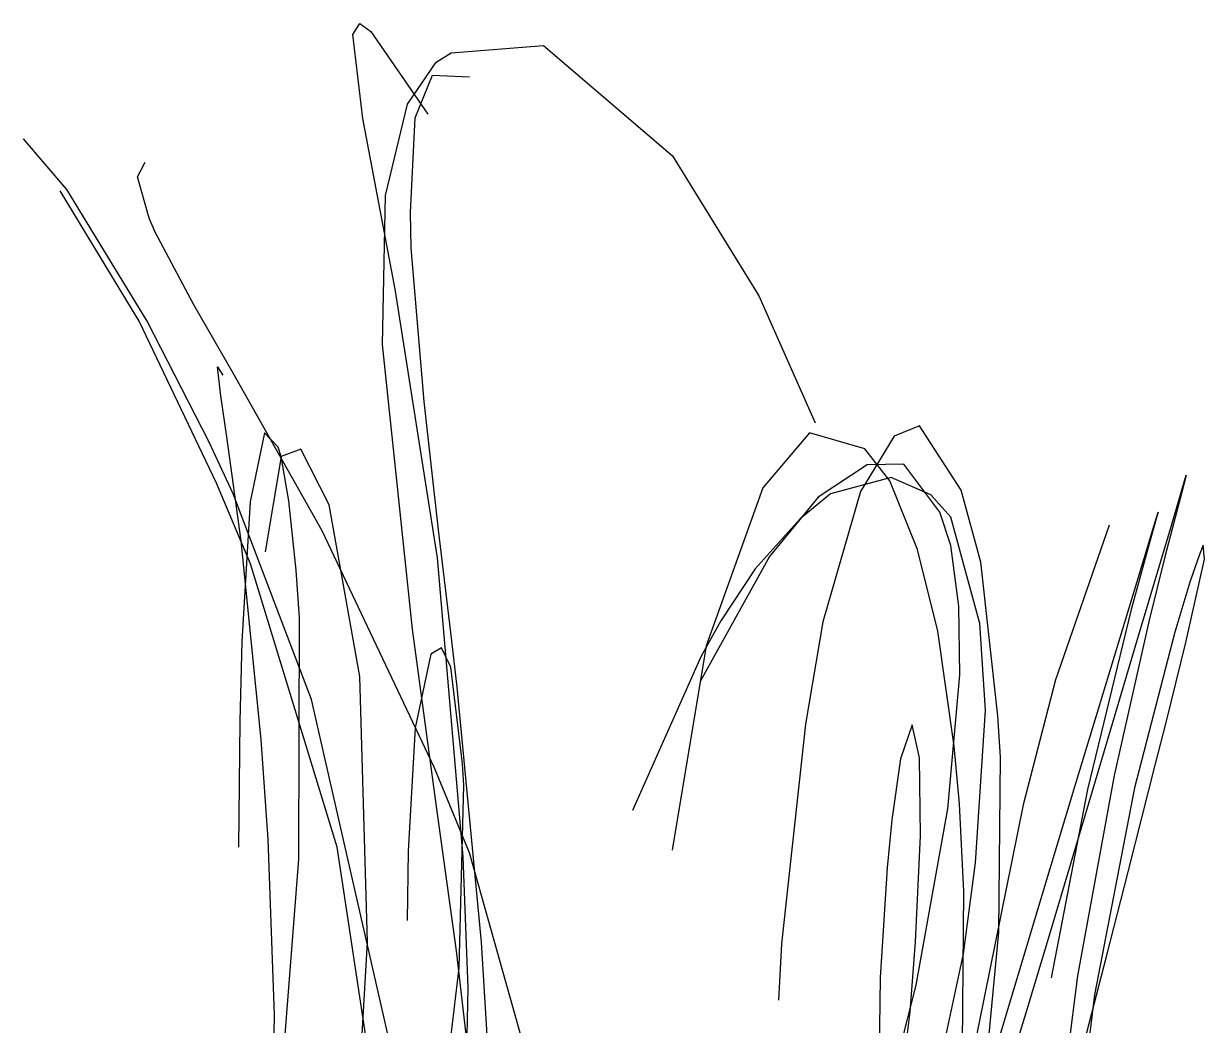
# Model space of a CAD drawing. Header units: metres. Extents: x -233 to 379, y -58 to 1087.
# Drawn here: x -60.8 to -38.29, y 92.55 to 111.65 of the extents above; entities that cross this region are included whole.
import ezdxf

# ---------------------------------------------------------------- set-up
doc = ezdxf.new("R2010")
doc.units = ezdxf.units.M

msp = doc.modelspace()

# ---------------------------------------------------------------- linework, layer by layer
for p, q in [((-54.525, 111.438, -1332.951), (-54.392, 111.645, -1329.322)), ((-54.392, 111.645, -1329.322), (-54.178, 111.497, -1326.608)), ((-54.333, 109.837, -1339.647), (-54.525, 111.438, -1332.951)), ((-54.178, 111.497, -1326.608), (-53.094, 109.918, -1318.256)), ((-52.646, 111.089, -1326.371), (-50.886, 111.228, -1318.808)), ((-50.886, 111.228, -1318.808), (-48.433, 109.126, -1310.519)), ((-52.932, 110.91, -1327.82), (-52.646, 111.089, -1326.371)), ((-53.48, 110.11, -1331.348), (-52.932, 110.91, -1327.82)), ((-53.336, 109.85, -1334.91), (-53.003, 110.664, -1330.188)), ((-53.003, 110.664, -1330.188), (-52.298, 110.628, -1324.361)), ((-53.899, 108.372, -1336.129), (-53.48, 110.11, -1331.348)), ((-53.716, 106.585, -1347.222), (-54.333, 109.837, -1339.647)), ((-53.425, 108.044, -1340.203), (-53.336, 109.85, -1334.91)), ((-59.972, 108.486, -1333.843), (-60.798, 109.452, -1326.335)), ((-58.63, 108.723, -1325.943), (-58.483, 109.002, -1322.066)), ((-48.433, 109.126, -1310.519), (-46.784, 106.454, -1305.053)), ((-58.402, 107.934, -1330.873), (-58.63, 108.723, -1325.943)), ((-58.442, 105.973, -1341.603), (-59.972, 108.486, -1333.843)), ((-58.597, 105.971, -1339.647), (-60.103, 108.459, -1331.281)), ((-53.957, 105.526, -1341.832), (-53.899, 108.372, -1336.129)), ((-53.412, 107.371, -1341.816), (-53.425, 108.044, -1340.203)), ((-58.291, 107.668, -1332.202), (-58.402, 107.934, -1330.873)), ((-57.551, 106.283, -1337.324), (-58.291, 107.668, -1332.202)), ((-53.163, 104.44, -1347.335), (-53.412, 107.371, -1341.816)), ((-52.908, 101.462, -1355.805), (-53.716, 106.585, -1347.222)), ((-46.784, 106.454, -1305.053), (-45.709, 104.038, -1301.114)), ((-56.802, 104.985, -1341.17), (-57.551, 106.283, -1337.324)), ((-57.122, 102.885, -1346.308), (-58.597, 105.971, -1339.647)), ((-57.264, 103.665, -1346.68), (-58.442, 105.973, -1341.603)), ((-53.388, 100.1, -1350.362), (-53.957, 105.526, -1341.832)), ((-57.101, 105.102, -1318.073), (-57.001, 104.945, -1311.35)), ((-57.037, 104.549, -1322.647), (-57.101, 105.102, -1318.073)), ((-55.105, 101.974, -1348.156), (-56.802, 104.985, -1341.17)), ((-56.926, 103.772, -1326.288), (-57.037, 104.549, -1322.647)), ((-52.89, 101.997, -1351.262), (-53.163, 104.44, -1347.335)), ((-43.725, 103.981, -1298.174), (-44.207, 103.784, -1294.437)), ((-42.93, 102.753, -1306.322), (-43.725, 103.981, -1298.174)), ((-56.653, 101.787, -1332.471), (-56.926, 103.772, -1326.288)), ((-56.209, 103.842, -1320.41), (-56.48, 102.531, -1313.803)), ((-55.949, 103.572, -1326.247), (-56.209, 103.842, -1320.41)), ((-45.818, 103.845, -1290.017), (-46.709, 102.797, -1285.479)), ((-44.765, 103.54, -1296.442), (-45.818, 103.845, -1290.017)), ((-44.207, 103.784, -1294.437), (-44.847, 102.728, -1290.009)), ((-56.802, 102.68, -1348.603), (-57.264, 103.665, -1346.68)), ((-55.89, 103.393, -1327.58), (-55.949, 103.572, -1326.247)), ((-55.516, 103.536, -1326.997), (-55.888, 103.391, -1322.149)), ((-54.973, 102.471, -1333.268), (-55.516, 103.536, -1326.997)), ((-44.291, 102.927, -1299.853), (-44.765, 103.54, -1296.442)), ((-55.888, 103.391, -1322.149), (-56.194, 101.574, -1315.122)), ((-55.74, 102.551, -1331.241), (-55.89, 103.393, -1327.58)), ((-44.721, 103.232, -1301.5), (-45.652, 102.618, -1297.064)), ((-44.022, 103.246, -1305.696), (-44.721, 103.232, -1301.5)), ((-43.333, 102.33, -1312.183), (-44.022, 103.246, -1305.696)), ((-56.475, 101.347, -1349.143), (-57.122, 102.885, -1346.308)), ((-44.264, 102.992, -1303.826), (-45.417, 102.681, -1298.399)), ((-43.759, 101.624, -1304.576), (-44.291, 102.927, -1299.853)), ((-43.51, 102.665, -1308.408), (-44.264, 102.992, -1303.826)), ((-38.922, 102.081, -1300.781), (-38.638, 103.036, -1294.646)), ((-38.638, 103.036, -1294.646), (-38.692, 102.835, -1292.01)), ((-55.312, 98.761, -1354.988), (-56.802, 102.68, -1348.603)), ((-46.709, 102.797, -1285.479), (-47.788, 99.788, -1280.256)), ((-45.417, 102.681, -1298.399), (-45.999, 102.205, -1296.112)), ((-44.847, 102.728, -1290.009), (-45.568, 100.242, -1285.469)), ((-43.123, 102.235, -1311.355), (-43.51, 102.665, -1308.408)), ((-42.555, 101.379, -1311.555), (-42.93, 102.753, -1306.322)), ((-38.692, 102.835, -1292.01), (-39.044, 101.509, -1287.876)), ((-56.48, 102.531, -1313.803), (-56.641, 99.87, -1308.301)), ((-55.605, 101.226, -1335.209), (-55.74, 102.551, -1331.241)), ((-54.388, 99.202, -1342.05), (-54.973, 102.471, -1333.268)), ((-45.652, 102.618, -1297.064), (-46.581, 101.488, -1293.27)), ((-45.999, 102.205, -1296.112), (-46.853, 101.25, -1292.942)), ((-43.127, 101.695, -1315.119), (-43.333, 102.33, -1312.183)), ((-42.575, 100.208, -1319.106), (-43.123, 102.235, -1311.355)), ((-39.213, 102.203, -1293.749), (-39.348, 101.728, -1291.966)), ((-39.274, 102.002, -1300.288), (-39.173, 102.336, -1297.384)), ((-39.173, 102.336, -1297.384), (-39.213, 102.203, -1293.749)), ((-52.975, 97.473, -1356.37), (-55.105, 101.974, -1348.156)), ((-52.639, 99.879, -1354.372), (-52.89, 101.997, -1351.262)), ((-40.108, 102.088, -1288.391), (-41.128, 99.135, -1284.52)), ((-39.546, 99.976, -1307.566), (-38.922, 102.081, -1300.781)), ((-39.384, 101.64, -1302.173), (-39.274, 102.002, -1300.288)), ((-56.272, 98.001, -1341.036), (-56.653, 101.787, -1332.471)), ((-39.348, 101.728, -1291.966), (-39.695, 100.453, -1289.31)), ((-43.372, 100.066, -1309.054), (-43.759, 101.624, -1304.576)), ((-42.973, 100.542, -1319.254), (-43.127, 101.695, -1315.119)), ((-39.964, 99.735, -1308.325), (-39.384, 101.64, -1302.173)), ((-39.044, 101.509, -1287.876), (-39.348, 100.277, -1286.291)), ((-38.384, 101.527, -1291.075), (-38.569, 100.997, -1289.125)), ((-38.314, 101.701, -1292.094), (-38.384, 101.527, -1291.075)), ((-38.293, 101.438, -1297.361), (-38.314, 101.701, -1292.094)), ((-54.819, 95.949, -1357.236), (-56.475, 101.347, -1349.143)), ((-52.421, 95.764, -1363.628), (-52.908, 101.462, -1355.805)), ((-46.581, 101.488, -1293.27), (-47.903, 99.107, -1288.145)), ((-42.231, 98.452, -1319.763), (-42.555, 101.379, -1311.555)), ((-38.649, 99.851, -1304.086), (-38.293, 101.438, -1297.361)), ((-55.542, 100.317, -1337.501), (-55.605, 101.226, -1335.209)), ((-46.853, 101.25, -1292.942), (-47.512, 100.264, -1290.575)), ((-38.569, 100.997, -1289.125), (-38.859, 100.043, -1287.097)), ((-42.952, 99.23, -1323.178), (-42.973, 100.542, -1319.254)), ((-39.695, 100.453, -1289.31), (-40.522, 97.049, -1285.646)), ((-55.552, 95.72, -1346.21), (-55.542, 100.317, -1337.501)), ((-47.512, 100.264, -1290.575), (-47.892, 99.574, -1289.193)), ((-45.568, 100.242, -1285.469), (-45.896, 98.293, -1283.399)), ((-42.463, 98.561, -1323.93), (-42.575, 100.208, -1319.106)), ((-39.348, 100.277, -1286.291), (-40.013, 97.313, -1283.781)), ((-52.926, 96.722, -1355.11), (-53.388, 100.1, -1350.362)), ((-43.06, 97.872, -1314.433), (-43.372, 100.066, -1309.054)), ((-40.42, 97.038, -1314.863), (-39.546, 99.976, -1307.566)), ((-38.859, 100.043, -1287.097), (-39.623, 97.077, -1283.498)), ((-56.641, 99.87, -1308.301), (-56.677, 98.352, -1306.056)), ((-52.831, 99.745, -1328.396), (-53.036, 99.629, -1323.826)), ((-52.653, 99.376, -1332.548), (-52.831, 99.745, -1328.396)), ((-52.536, 99, -1355.612), (-52.639, 99.879, -1354.372)), ((-47.788, 99.788, -1280.256), (-48.437, 95.893, -1276.604)), ((-40.269, 98.73, -1311.058), (-39.964, 99.735, -1308.325)), ((-39.024, 98.322, -1308.782), (-38.649, 99.851, -1304.086)), ((-53.036, 99.629, -1323.826), (-53.335, 98.22, -1316.459)), ((-47.892, 99.574, -1289.193), (-49.192, 96.647, -1284.224)), ((-52.435, 97.533, -1340.243), (-52.653, 99.376, -1332.548)), ((-54.246, 94.136, -1351.453), (-54.388, 99.202, -1342.05)), ((-43.185, 96.677, -1329.513), (-42.952, 99.23, -1323.178)), ((-41.128, 99.135, -1284.52), (-41.75, 96.755, -1282.935)), ((-52.073, 94.139, -1361.847), (-52.536, 99, -1355.612)), ((-53.734, 91.854, -1364.044), (-55.312, 98.761, -1354.988)), ((-40.755, 97.122, -1314.977), (-40.269, 98.73, -1311.058)), ((-56.677, 98.352, -1306.056), (-56.699, 95.948, -1302.87)), ((-42.654, 95.648, -1330.878), (-42.463, 98.561, -1323.93)), ((-42.182, 97.662, -1321.772), (-42.231, 98.452, -1319.763)), ((-53.335, 98.22, -1316.459), (-53.469, 95.869, -1311.073)), ((-45.896, 98.293, -1283.399), (-46.356, 94.102, -1280.087)), ((-43.864, 98.28, -1293.403), (-44.088, 97.629, -1287.898)), ((-43.72, 97.649, -1300.237), (-43.864, 98.28, -1293.403)), ((-39.222, 97.533, -1310.967), (-39.024, 98.322, -1308.782)), ((-56.134, 96.096, -1344.805), (-56.272, 98.001, -1341.036)), ((-42.958, 96.772, -1316.944), (-43.06, 97.872, -1314.433)), ((-52.297, 95.84, -1359.053), (-52.975, 97.473, -1356.37)), ((-52.408, 97.13, -1341.601), (-52.435, 97.533, -1340.243)), ((-44.088, 97.629, -1287.898), (-44.251, 96.468, -1285.014)), ((-43.701, 96.163, -1307.016), (-43.72, 97.649, -1300.237)), ((-42.208, 94.327, -1329.251), (-42.182, 97.662, -1321.772)), ((-39.746, 95.476, -1316.069), (-39.222, 97.533, -1310.967)), ((-40.013, 97.313, -1283.781), (-40.712, 93.496, -1281.866)), ((-52.494, 93.648, -1350.118), (-52.408, 97.13, -1341.601)), ((-41.248, 94.272, -1320.922), (-40.42, 97.038, -1314.863)), ((-41.23, 95.542, -1318.534), (-40.755, 97.122, -1314.977)), ((-40.522, 97.049, -1285.646), (-41.216, 93.456, -1283.576)), ((-39.623, 97.077, -1283.498), (-40.386, 93.134, -1281.082)), ((-42.875, 95.102, -1320.535), (-42.958, 96.772, -1316.944)), ((-52.545, 93.974, -1358.744), (-52.926, 96.722, -1355.11)), ((-43.784, 93.314, -1336.59), (-43.185, 96.677, -1329.513)), ((-41.75, 96.755, -1282.935), (-42.779, 91.652, -1280.637)), ((-44.251, 96.468, -1285.014), (-44.338, 95.553, -1283.594)), ((-56.019, 92.749, -1350.72), (-56.134, 96.096, -1344.805)), ((-43.799, 94.145, -1313.73), (-43.701, 96.163, -1307.016)), ((-53.686, 88.411, -1366.461), (-54.819, 95.949, -1357.236)), ((-53.469, 95.869, -1311.073), (-53.486, 94.552, -1308.867)), ((-56.024, 89.707, -1355.326), (-55.552, 95.72, -1346.21)), ((-52.326, 93.263, -1366.776), (-52.421, 95.764, -1363.628)), ((-50.572, 89.702, -1367.559), (-52.297, 95.84, -1359.053)), ((-42.882, 93.917, -1334.57), (-42.654, 95.648, -1330.878)), ((-44.338, 95.553, -1283.594), (-44.47, 93.465, -1281.195)), ((-41.637, 94.189, -1321.429), (-41.23, 95.542, -1318.534)), ((-40.162, 93.861, -1319.787), (-39.746, 95.476, -1316.069)), ((-42.903, 92.184, -1326.351), (-42.875, 95.102, -1320.535)), ((-42.704, 89.142, -1339.268), (-42.208, 94.327, -1329.251)), ((-54.477, 90.137, -1357.689), (-54.246, 94.136, -1351.453)), ((-51.866, 90.724, -1365.906), (-52.073, 94.139, -1361.847)), ((-46.356, 94.102, -1280.087), (-46.411, 93.03, -1279.46)), ((-43.903, 92.807, -1317.629), (-43.799, 94.145, -1313.73)), ((-42.679, 90.732, -1328.291), (-41.637, 94.189, -1321.429)), ((-41.725, 92.691, -1324.194), (-41.248, 94.272, -1320.922)), ((-52.01, 89.35, -1364.442), (-52.545, 93.974, -1358.744)), ((-43.91, 89.166, -1343.297), (-42.882, 93.917, -1334.57)), ((-40.709, 91.752, -1324.348), (-40.162, 93.861, -1319.787)), ((-53.109, 88.575, -1359.493), (-52.494, 93.648, -1350.118)), ((-44.47, 93.465, -1281.195), (-44.521, 89.659, -1278.409)), ((-40.712, 93.496, -1281.866), (-41.45, 87.685, -1280.036)), ((-52.397, 89.199, -1371.498), (-52.326, 93.263, -1366.776)), ((-45.149, 88.031, -1346.031), (-43.784, 93.314, -1336.59)), ((-40.386, 93.134, -1281.082), (-40.943, 88.635, -1279.445)), ((-56.065, 89.047, -1356.624), (-56.019, 92.749, -1350.72)), ((-44.314, 89.455, -1326.076), (-43.903, 92.807, -1317.629)), ((-41.934, 92, -1325.593), (-41.725, 92.691, -1324.194))]:
    msp.add_line(p, q)

doc.saveas('drawing.dxf')
